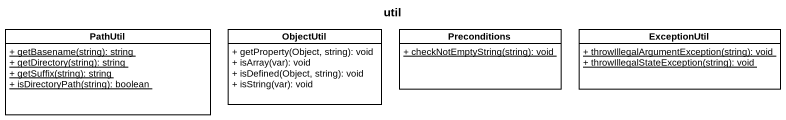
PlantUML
@startuml
title util
hide circle
hide empty members
skinparam classAttributeIconSize 0
class PathUtil {
  {static} + getBasename(string): string
  {static} + getDirectory(string): string
  {static} + getSuffix(string): string
  {static} + isDirectoryPath(string): boolean
}
class ObjectUtil {
  + getProperty(Object, string): void
  + isArray(var): void
  + isDefined(Object, string): void
  + isString(var): void
}
class Preconditions {
  {static} + checkNotEmptyString(string): void
}
class ExceptionUtil {
  {static} + throwIllegalArgumentException(string): void
  {static} + throwIllegalStateException(string): void
}
@enduml
